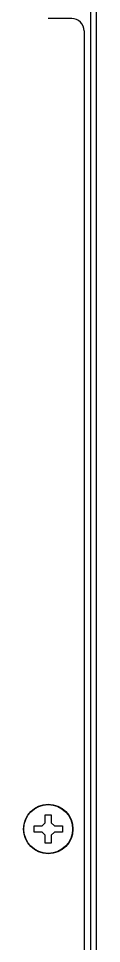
# Model space of a CAD drawing. Header units: millimetres. Extents: x -2618 to 1806, y -1718 to 1521.
# Drawn here: x -2030.2 to -2018.4, y 44.4 to 193.6 of the extents above; entities that cross this region are included whole.
import ezdxf

# ---------------------------------------------------------------- set-up
doc = ezdxf.new("R2010")
doc.units = ezdxf.units.MM
doc.header["$LTSCALE"] = 346.5
doc.layers.get('0').update_dxf_attribs({"linetype": 'CONTINUOUS'})
doc.layers.add('ASSI', color=7, linetype='CONTINUOUS')
doc.layers.add('GEOM', color=7, linetype='CONTINUOUS')

msp = doc.modelspace()

# ---------------------------------------------------------------- linework, layer by layer
for p, q in [((-2026.68, 65.15), (-2025.68, 65.15)), ((-2026.68, 63.85), (-2026.68, 65.15)), ((-2025.68, 65.15), (-2025.68, 63.85)), ((-2028.48, 63.35), (-2027.18, 63.35)), ((-2028.48, 62.35), (-2028.48, 63.35)), ((-2027.18, 63.35), (-2026.68, 63.85)), ((-2025.68, 63.85), (-2025.18, 63.35)), ((-2025.18, 63.35), (-2023.88, 63.35)), ((-2023.88, 63.35), (-2023.88, 62.35)), ((-2027.18, 62.35), (-2028.48, 62.35)), ((-2026.68, 61.85), (-2027.18, 62.35)), ((-2026.68, 60.55), (-2026.68, 61.85)), ((-2025.18, 62.35), (-2025.68, 61.85)), ((-2025.68, 61.85), (-2025.68, 60.55)), ((-2023.88, 62.35), (-2025.18, 62.35)), ((-2025.68, 60.55), (-2026.68, 60.55))]:
    msp.add_line(p, q)
at = {"layer": 'ASSI'}
for radius in [4, 3.95]:
    msp.add_circle((-2026.18, 62.85), radius, dxfattribs=at)
at = {"layer": 'GEOM'}
for p, q in [((-2019.28, -97.85), (-2019.28, 377.75)), ((-2018.38, -97.85), (-2018.38, 377.85)), ((-2022.38, 193.65), (-2026.18, 193.65)), ((-2020.38, 191.65), (-2020.38, -95.65))]:
    msp.add_line(p, q, dxfattribs=at)
msp.add_arc((-2022.38, 191.65), 2, 0, 90, dxfattribs=at)

doc.saveas('drawing.dxf')
